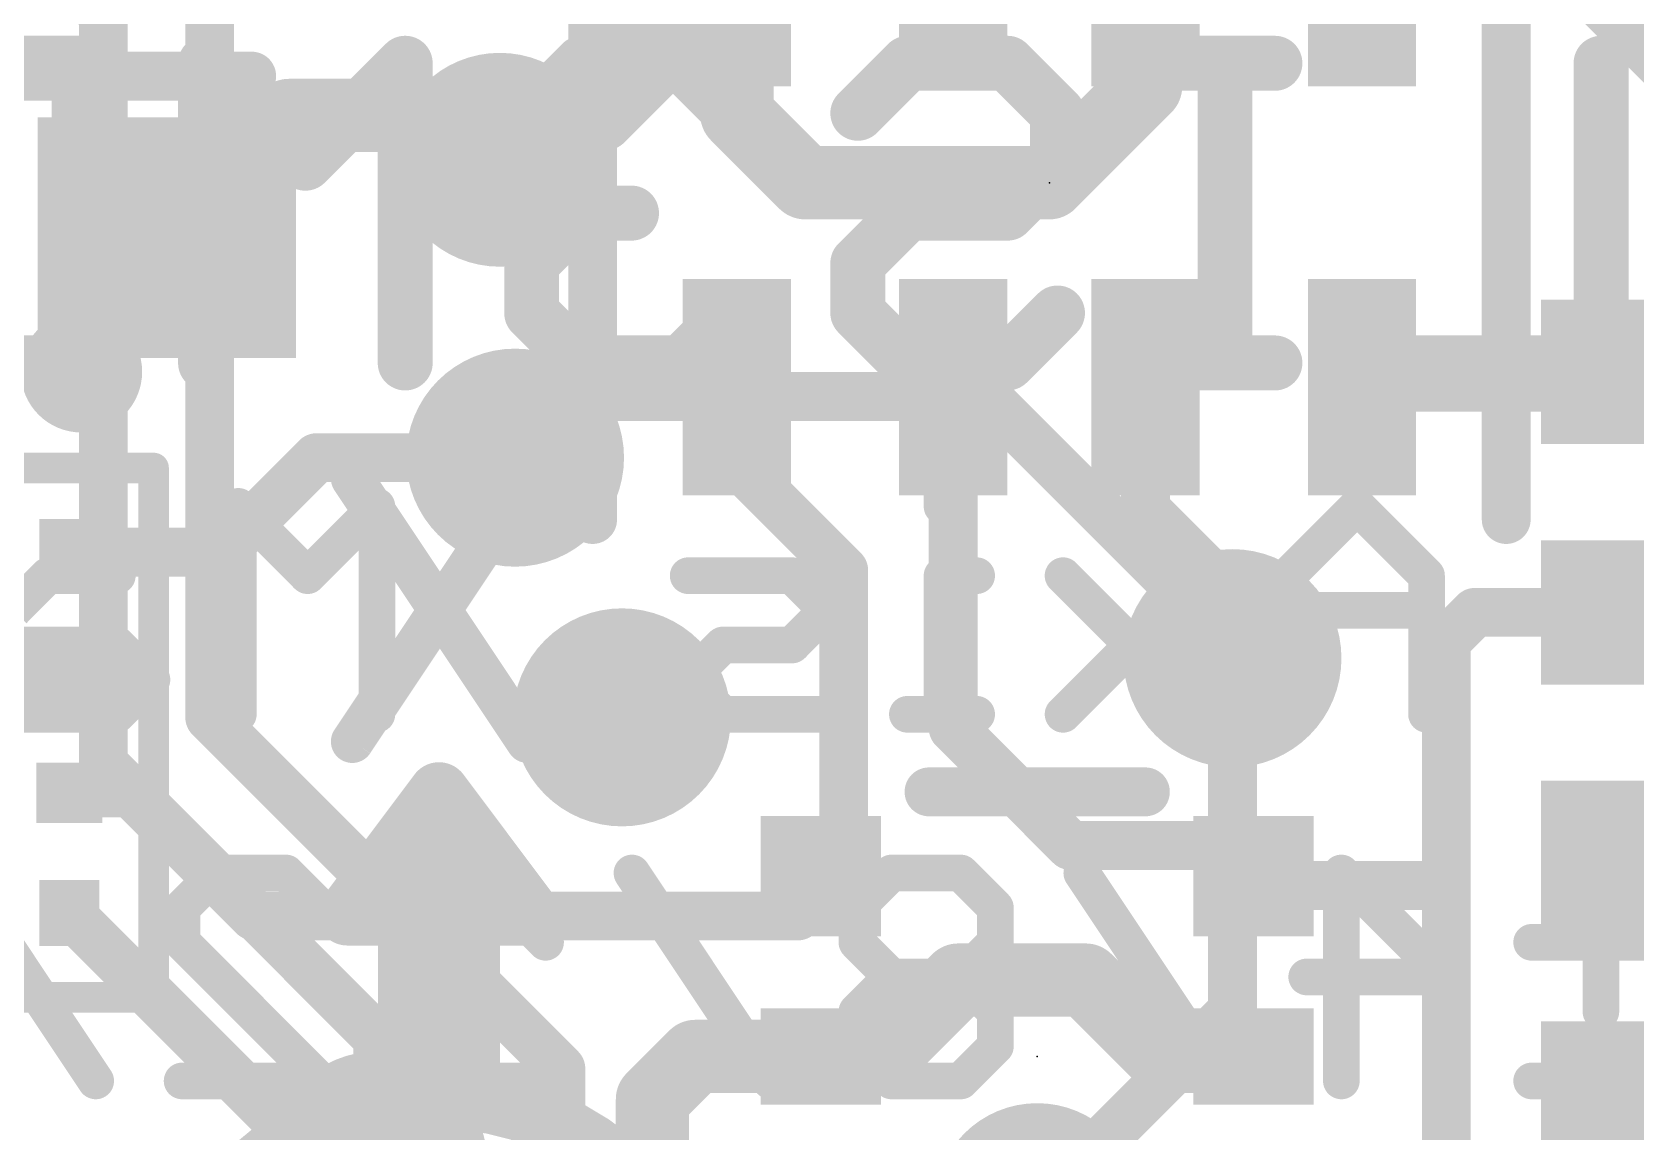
# Model space of a CAD drawing. Extents: x -0.1 to 25.5, y -0.1 to 17.9.
# Drawn here: x 13.29 to 19.97, y 7.23 to 11.8 of the extents above; entities that cross this region are included whole.
import ezdxf

# ---------------------------------------------------------------- set-up
doc = ezdxf.new("R2010")
doc.units = 0
for name, color, linetype in [('1', 12, 'CONTINUOUS'), ('16', 5, 'CONTINUOUS'), ('18', 110, 'CONTINUOUS'), ('21', 40, 'CONTINUOUS'), ('22', 6, 'CONTINUOUS'), ('23', 40, 'CONTINUOUS')]:
    doc.layers.add(name, color=color, linetype=linetype)

# ---------------------------------------------------------------- blocks, each defined once
blk = doc.blocks.new('RECT')
blk.add_solid([(-0.5, -0.5), (0.5, -0.5), (-0.5, 0.5), (0.5, 0.5)])
blk = doc.blocks.new('ROUNDV')
at = {"const_width": 0.5}
blk.add_lwpolyline([(0, -0.25, 1), (0, 0.25, 1), (0, -0.25)], format="xyb", dxfattribs=at)

msp = doc.modelspace()

# ---------------------------------------------------------------- linework, layer by layer
at = {"layer": '1'}
for points, const_width in [([(15.6554, 11.4554), (16.226, 12.026)], 0.3048), ([(16.226, 11.46), (16.226, 12.026)], 0.3048), ([(17.926, 12.026), (17.926, 11.576)], 0.3048), ([(17.926, 11.576), (17.526, 11.176)], 0.3048), ([(13.8548, 10.9474), (14.3628, 11.4554)], 0.3048), ([(15.494, 11.4554), (14.3628, 11.4554)], 0.3048), ([(15.494, 11.4554), (15.3099, 11.2713)], 0.3048), ([(15.6554, 11.4554), (15.494, 11.4554)], 0.3048), ([(16.51, 11.176), (16.226, 11.46)], 0.3048), ([(15.3099, 11.2713), (15.24, 11.2713)], 0.3048), ([(17.526, 11.176), (16.51, 11.176)], 0.3048), ([(16.226, 10.326), (16.226, 10.0085)], 0.2032), ([(17.126, 10.326), (17.126, 8.908)], 0.2032), ([(17.926, 10.326), (17.926, 9.818)], 0.2032), ([(20.282, 10.326), (18.826, 10.326)], 0.2032), ([(14.478, 10.033), (14.085, 9.64)], 0.2032), ([(14.478, 10.033), (15.3035, 10.033)], 0.2032), ([(16.6705, 9.564), (16.226, 10.0085)], 0.2032), ([(18.2875, 9.4565), (17.926, 9.818)], 0.2032), ([(13.45, 9.64), (14.085, 9.64)], 0.2032), ([(16.6705, 9.564), (16.6705, 8.3891)], 0.2032), ([(18.2875, 9.4565), (18.2875, 9.1995)], 0.2032), ([(19.296, 9.39), (19.177, 9.271)], 0.2032), ([(20.346, 9.39), (19.296, 9.39)], 0.2032), ([(19.177, 9.271), (19.177, 8.255)], 0.2032), ([(13.45, 9.14), (13.0108, 9.14)], 0.2032), ([(17.6132, 8.4208), (17.126, 8.908)], 0.2032), ([(13.45, 8.64), (13.704, 8.64)], 0.2032), ([(14.216, 8.128), (13.704, 8.64)], 0.2032), ([(16.48, 8.389), (16.48, 8.128)], 0.2032), ([(16.48, 8.389), (16.5752, 8.2938)], 0.2032), ([(16.5752, 8.2938), (16.6705, 8.3891)], 0.2032), ([(18.2482, 8.4208), (17.6132, 8.4208)], 0.2032), ([(18.2482, 8.4208), (18.3752, 8.2938)], 0.2032), ([(18.3752, 8.2938), (18.414, 8.255)], 0.2032), ([(18.414, 8.255), (19.177, 8.255)], 0.2032), ([(19.177, 8.255), (19.177, 6.5405)], 0.2032), ([(13.45, 8.14), (14.478, 7.112)], 0.2032), ([(14.216, 8.128), (16.48, 8.128)], 0.2032), ([(17.1467, 7.8613), (16.8292, 7.5438)], 0.3048), ([(17.6767, 7.8613), (17.1467, 7.8613)], 0.3048), ([(17.9942, 7.5438), (17.6767, 7.8613)], 0.3048), ([(15.875, 7.366), (16.0528, 7.5438)], 0.3048), ([(16.0528, 7.5438), (16.5752, 7.5438)], 0.3048), ([(16.8292, 7.5438), (16.5752, 7.5438)], 0.3048), ([(18.3752, 7.5438), (17.9942, 7.5438)], 0.3048), ([(15.875, 7.366), (15.875, 5.461)], 0.3048)]:
    msp.add_lwpolyline(points, dxfattribs=dict(at, const_width=const_width))
for points, const_width in [([(17.9799, 11.5221, 1), (17.8721, 11.6299)], 0.1524), ([(14.3628, 11.5316, 1), (14.3628, 11.3792)], 0.1524), ([(14.4167, 11.4015, 1), (14.3089, 11.5093)], 0.1524), ([(15.494, 11.5316, 1), (15.494, 11.3792)], 0.1524), ([(15.5479, 11.4015, 1), (15.4401, 11.5093)], 0.1524), ([(15.494, 11.3792, 1), (15.494, 11.5316)], 0.1524), ([(15.6554, 11.3792, 1), (15.6554, 11.5316)], 0.1524), ([(16.2799, 11.5139, 1), (16.1721, 11.4061)], 0.1524), ([(17.8498, 11.576, 1), (18.0022, 11.576)], 0.1524), ([(15.6015, 11.5093, 1), (15.7093, 11.4015)], 0.1524), ([(16.1498, 11.46, 1), (16.3022, 11.46)], 0.1524), ([(15.24, 11.3475, 1), (15.24, 11.1951)], 0.1524), ([(15.3099, 11.1951, 1), (15.3099, 11.3475)], 0.1524), ([(15.256, 11.3252, 1), (15.3638, 11.2174)], 0.1524), ([(16.51, 11.2522, 1), (16.51, 11.0998)], 0.1524), ([(16.4561, 11.1221, 1), (16.5639, 11.2299)], 0.1524), ([(17.4721, 11.2299, 1), (17.5799, 11.1221)], 0.1524), ([(17.526, 11.0998, 1), (17.526, 11.2522)], 0.1524), ([(13.8009, 11.0013, 1), (13.9087, 10.8935)], 0.1524), ([(16.2768, 10.326, 1), (16.1752, 10.326)], 0.1016), ([(17.1768, 10.326, 1), (17.0752, 10.326)], 0.1016), ([(17.9768, 10.326, 1), (17.8752, 10.326)], 0.1016), ([(18.826, 10.3768, 1), (18.826, 10.2752)], 0.1016), ([(14.478, 10.0838, 1), (14.478, 9.9822)], 0.1016), ([(14.5139, 9.9971, 1), (14.4421, 10.0689)], 0.1016), ([(15.3035, 9.9822, 1), (15.3035, 10.0838)], 0.1016), ([(16.2619, 10.0444, 1), (16.1901, 9.9726)], 0.1016), ([(16.1752, 10.0085, 1), (16.2768, 10.0085)], 0.1016), ([(17.9619, 9.8539, 1), (17.8901, 9.7821)], 0.1016), ([(17.8752, 9.818, 1), (17.9768, 9.818)], 0.1016), ([(13.45, 9.6908, 1), (13.45, 9.5892)], 0.1016), ([(14.085, 9.5892, 1), (14.085, 9.6908)], 0.1016), ([(14.0491, 9.6759, 1), (14.1209, 9.6041)], 0.1016), ([(16.7213, 9.564, 1), (16.6197, 9.564)], 0.1016), ([(16.6346, 9.5281, 1), (16.7064, 9.5999)], 0.1016), ([(18.3383, 9.4565, 1), (18.2367, 9.4565)], 0.1016), ([(18.2516, 9.4206, 1), (18.3234, 9.4924)], 0.1016), ([(19.296, 9.4408, 1), (19.296, 9.3392)], 0.1016), ([(19.3319, 9.3541, 1), (19.2601, 9.4259)], 0.1016), ([(19.2278, 9.271, 1), (19.1262, 9.271)], 0.1016), ([(19.1411, 9.3069, 1), (19.2129, 9.2351)], 0.1016), ([(13.45, 9.0892, 1), (13.45, 9.1908)], 0.1016), ([(18.2367, 9.1995, 1), (18.3383, 9.1995)], 0.1016), ([(17.1619, 8.9439, 1), (17.0901, 8.8721)], 0.1016), ([(17.0752, 8.908, 1), (17.1768, 8.908)], 0.1016), ([(13.45, 8.6908, 1), (13.45, 8.5892)], 0.1016), ([(13.7399, 8.6759, 1), (13.6681, 8.6041)], 0.1016), ([(13.704, 8.5892, 1), (13.704, 8.6908)], 0.1016), ([(16.5308, 8.389, 1), (16.4292, 8.389)], 0.1016), ([(16.5159, 8.4249, 1), (16.4441, 8.3531)], 0.1016), ([(16.7064, 8.3532, 1), (16.6346, 8.425)], 0.1016), ([(17.6132, 8.4716, 1), (17.6132, 8.37)], 0.1016), ([(17.5773, 8.3849, 1), (17.6491, 8.4567)], 0.1016), ([(18.2841, 8.4567, 1), (18.2123, 8.3849)], 0.1016), ([(18.2482, 8.37, 1), (18.2482, 8.4716)], 0.1016), ([(16.6197, 8.3891, 1), (16.7213, 8.3891)], 0.1016), ([(16.5393, 8.3297, 1), (16.6111, 8.2579)], 0.1016), ([(16.5393, 8.2579, 1), (16.6111, 8.3297)], 0.1016), ([(18.4111, 8.3297, 1), (18.3393, 8.2579)], 0.1016), ([(18.3393, 8.2579, 1), (18.4111, 8.3297)], 0.1016), ([(18.414, 8.3058, 1), (18.414, 8.2042)], 0.1016), ([(18.3781, 8.2191, 1), (18.4499, 8.2909)], 0.1016), ([(19.2278, 8.255, 1), (19.1262, 8.255)], 0.1016), ([(19.177, 8.2042, 1), (19.177, 8.3058)], 0.1016), ([(19.1262, 8.255, 1), (19.2278, 8.255)], 0.1016), ([(13.4859, 8.1759, 1), (13.4141, 8.1041)], 0.1016), ([(14.216, 8.1788, 1), (14.216, 8.0772)], 0.1016), ([(14.1801, 8.0921, 1), (14.2519, 8.1639)], 0.1016), ([(16.48, 8.0772, 1), (16.48, 8.1788)], 0.1016), ([(16.4292, 8.128, 1), (16.5308, 8.128)], 0.1016), ([(17.1467, 7.9375, 1), (17.1467, 7.7851)], 0.1524), ([(17.2006, 7.8074, 1), (17.0928, 7.9152)], 0.1524), ([(17.7306, 7.9152, 1), (17.6228, 7.8074)], 0.1524), ([(17.6767, 7.7851, 1), (17.6767, 7.9375)], 0.1524), ([(16.0528, 7.62, 1), (16.0528, 7.4676)], 0.1524), ([(16.1067, 7.4899, 1), (15.9989, 7.5977)], 0.1524), ([(16.5752, 7.62, 1), (16.5752, 7.4676)], 0.1524), ([(16.5752, 7.4676, 1), (16.5752, 7.62)], 0.1524), ([(16.7753, 7.5977, 1), (16.8831, 7.4899)], 0.1524), ([(16.8292, 7.4676, 1), (16.8292, 7.62)], 0.1524), ([(17.9942, 7.62, 1), (17.9942, 7.4676)], 0.1524), ([(17.9403, 7.4899, 1), (18.0481, 7.5977)], 0.1524), ([(18.3752, 7.4676, 1), (18.3752, 7.62)], 0.1524), ([(15.9512, 7.366, 1), (15.7988, 7.366)], 0.1524), ([(15.8211, 7.4199, 1), (15.9289, 7.3121)], 0.1524)]:
    msp.add_lwpolyline(points, format="xyb", dxfattribs=dict(at, const_width=const_width))
at = {"layer": '16'}
for points, const_width in [([(20.447, 11.43), (18.288, 13.589)], 0.4064), ([(14.0335, 13.081), (14.0335, 8.9535)], 0.2032), ([(13.5911, 11.8745), (13.1466, 12.319)], 0.2032), ([(15.24, 11.2713), (16.256, 12.2873)], 0.3048), ([(13.5911, 11.8745), (13.5911, 8.7609)], 0.2032), ([(15.3035, 10.033), (15.5575, 10.287)], 0.2032), ([(17.2635, 10.287), (15.5575, 10.287)], 0.2032), ([(18.2875, 9.263), (17.2635, 10.287)], 0.2032), ([(18.2875, 9.263), (18.2875, 9.1995)], 0.2032), ([(18.2875, 9.1995), (18.2875, 7.7338)], 0.2032), ([(15.494, 7.493), (14.0335, 8.9535)], 0.2032), ([(14.732, 7.62), (13.5911, 8.7609)], 0.2032), ([(18.2875, 7.7338), (17.4752, 6.9215)], 0.2032), ([(14.732, 7.112), (14.732, 7.62)], 0.2032), ([(15.494, 6.477), (15.494, 7.493)], 0.2032)]:
    msp.add_lwpolyline(points, dxfattribs=dict(at, const_width=const_width))
for points, const_width in [([(13.5552, 11.8386, 1), (13.627, 11.9104)], 0.1016), ([(15.1861, 11.3252, 1), (15.2939, 11.2174)], 0.1524), ([(15.5575, 10.3378, 1), (15.5575, 10.2362)], 0.1016), ([(15.5934, 10.2511, 1), (15.5216, 10.3229)], 0.1016), ([(17.2994, 10.3229, 1), (17.2276, 10.2511)], 0.1016), ([(17.2635, 10.2362, 1), (17.2635, 10.3378)], 0.1016), ([(15.2676, 10.0689, 1), (15.3394, 9.9971)], 0.1016), ([(18.3383, 9.263, 1), (18.2367, 9.263)], 0.1016), ([(18.2516, 9.2271, 1), (18.3234, 9.2989)], 0.1016), ([(18.3383, 9.1995, 1), (18.2367, 9.1995)], 0.1016), ([(18.2367, 9.1995, 1), (18.3383, 9.1995)], 0.1016), ([(14.0694, 8.9894, 1), (13.9976, 8.9176)], 0.1016), ([(13.9827, 8.9535, 1), (14.0843, 8.9535)], 0.1016), ([(13.627, 8.7968, 1), (13.5552, 8.725)], 0.1016), ([(13.5403, 8.7609, 1), (13.6419, 8.7609)], 0.1016), ([(18.3234, 7.6979, 1), (18.2516, 7.7697)], 0.1016), ([(18.2367, 7.7338, 1), (18.3383, 7.7338)], 0.1016), ([(14.7828, 7.62, 1), (14.6812, 7.62)], 0.1016), ([(14.6961, 7.5841, 1), (14.7679, 7.6559)], 0.1016), ([(15.5448, 7.493, 1), (15.4432, 7.493)], 0.1016), ([(15.4581, 7.4571, 1), (15.5299, 7.5289)], 0.1016)]:
    msp.add_lwpolyline(points, format="xyb", dxfattribs=dict(at, const_width=const_width))
at = {"layer": '21'}
for points, const_width in [([(15.626, 9.776), (15.626, 12.576)], 0.2032), ([(19.426, 12.576), (19.426, 9.776)], 0.2032), ([(14.208, 11.619), (12.208, 11.619)], 0.2032), ([(11.6, 9.99), (13.8, 9.99)], 0.127), ([(13.8, 9.99), (13.8, 7.79)], 0.127), ([(14.6264, 9.946), (15.3552, 8.8529)], 0.1778), ([(15.3552, 9.946), (14.6264, 8.8529)], 0.1778), ([(14.606, 8.132), (14.987, 8.64)], 0.254), ([(14.984, 8.636), (14.99, 8.636)], 0.254), ([(14.987, 8.64), (15.368, 8.132)], 0.254), ([(17.0252, 8.6438), (17.9252, 8.6438)], 0.2032), ([(14.7935, 8.382), (15.1805, 8.382)], 0.254), ([(14.86, 8.132), (14.606, 8.132)], 0.254), ([(14.86, 7.497), (14.86, 8.132)], 0.254), ([(14.86, 8.128), (15.114, 8.128)], 0.254), ([(15.368, 8.132), (15.114, 8.132)], 0.254), ([(15.114, 8.132), (15.114, 7.497)], 0.254), ([(14.86, 7.874), (15.114, 7.874)], 0.254), ([(13.8, 7.79), (11.6, 7.79)], 0.127), ([(14.86, 7.62), (15.114, 7.62)], 0.254), ([(15.114, 7.497), (14.86, 7.497)], 0.254)]:
    msp.add_lwpolyline(points, dxfattribs=dict(at, const_width=const_width))
for points, const_width in [([(14.208, 11.5682, 1), (14.208, 11.6698)], 0.1016), ([(13.5, 10.29, 1), (13.5, 10.49, 1), (13.5, 10.29)], 0.3048), ([(13.8318, 9.99, 1), (13.7683, 9.99)], 0.0635), ([(13.8, 9.9582, 1), (13.8, 10.0218)], 0.0635), ([(14.6634, 9.9707, 1), (14.5894, 9.9214)], 0.0889), ([(15.3921, 9.9214, 1), (15.3182, 9.9707)], 0.0889), ([(15.5752, 9.776, 1), (15.6768, 9.776)], 0.1016), ([(19.3752, 9.776, 1), (19.4768, 9.776)], 0.1016), ([(14.5894, 8.8776, 1), (14.6634, 8.8282)], 0.0889), ([(15.3182, 8.8282, 1), (15.3921, 8.8776)], 0.0889), ([(14.984, 8.6995, 1), (14.984, 8.5725)], 0.127), ([(15.0378, 8.6781, 1), (14.9362, 8.6019)], 0.127), ([(15.0378, 8.6019, 1), (14.9362, 8.6781)], 0.127), ([(14.99, 8.5725, 1), (14.99, 8.6995)], 0.127), ([(17.0252, 8.6946, 1), (17.0252, 8.593)], 0.1016), ([(17.9252, 8.593, 1), (17.9252, 8.6946)], 0.1016), ([(14.7935, 8.4455, 1), (14.7935, 8.3185)], 0.127), ([(15.1805, 8.3185, 1), (15.1805, 8.4455)], 0.127), ([(14.606, 8.1955, 1), (14.606, 8.0685)], 0.127), ([(14.5552, 8.1701, 1), (14.6568, 8.0939)], 0.127), ([(14.9235, 8.132, 1), (14.7965, 8.132)], 0.127), ([(14.86, 8.1915, 1), (14.86, 8.0645)], 0.127), ([(14.86, 8.0685, 1), (14.86, 8.1955)], 0.127), ([(15.114, 8.1955, 1), (15.114, 8.0685)], 0.127), ([(15.1775, 8.132, 1), (15.0505, 8.132)], 0.127), ([(15.114, 8.0645, 1), (15.114, 8.1915)], 0.127), ([(15.3172, 8.0939, 1), (15.4188, 8.1701)], 0.127), ([(15.368, 8.0685, 1), (15.368, 8.1955)], 0.127), ([(14.86, 7.9375, 1), (14.86, 7.8105)], 0.127), ([(15.114, 7.8105, 1), (15.114, 7.9375)], 0.127), ([(13.7683, 7.79, 1), (13.8318, 7.79)], 0.0635), ([(13.8, 7.7583, 1), (13.8, 7.8217)], 0.0635), ([(14.86, 7.6835, 1), (14.86, 7.5565)], 0.127), ([(15.114, 7.5565, 1), (15.114, 7.6835)], 0.127), ([(14.86, 7.5605, 1), (14.86, 7.4335)], 0.127), ([(15.114, 7.4335, 1), (15.114, 7.5605)], 0.127), ([(14.7965, 7.497, 1), (14.9235, 7.497)], 0.127), ([(15.0505, 7.497, 1), (15.1775, 7.497)], 0.127), ([(14.987, 7.37, 0.4245), (13.844, 6.227)], 0.254), ([(16.13, 6.227, 0.4142), (14.987, 7.37)], 0.254), ([(14.987, 7.4335, 1), (14.987, 7.3065)], 0.127), ([(14.9859, 7.3065, 1), (14.9881, 7.4335)], 0.127)]:
    msp.add_lwpolyline(points, format="xyb", dxfattribs=dict(at, const_width=const_width))
at = {"layer": '22'}
for points, const_width in [([(12.8672, 11.6724), (13.49, 11.6724)], 0.2286), ([(13.49, 11.6724), (13.49, 10.4267)], 0.2286), ([(14.4313, 11.2571), (14.0161, 11.6724)], 0.2286), ([(14.0161, 11.6724), (14.0161, 10.4267)], 0.2286), ([(14.8465, 11.6724), (14.4313, 11.2571)], 0.2286), ([(14.8465, 10.4267), (14.8465, 11.6724)], 0.2286), ([(15.5802, 11.6724), (15.3726, 11.4648)], 0.2286), ([(15.9954, 11.6724), (15.5802, 11.6724)], 0.2286), ([(16.203, 11.4648), (15.9954, 11.6724)], 0.2286), ([(16.7291, 11.4648), (16.9367, 11.6724)], 0.2286), ([(16.9367, 11.6724), (17.3519, 11.6724)], 0.2286), ([(17.3519, 11.6724), (17.5595, 11.4648)], 0.2286), ([(18.4639, 11.6724), (18.0487, 11.6724)], 0.2286), ([(18.2563, 10.4267), (18.2563, 11.6724)], 0.2286), ([(19.8204, 11.6724), (19.8204, 10.4267)], 0.2286), ([(15.3726, 11.4648), (15.3726, 11.2571)], 0.2286), ([(17.5595, 11.4648), (17.5595, 11.2571)], 0.2286), ([(15.3726, 11.2571), (15.5802, 11.0495)], 0.2286), ([(17.5595, 11.2571), (17.3519, 11.0495)], 0.2286), ([(15.5802, 11.0495), (15.3726, 10.8419)], 0.2286), ([(15.5802, 11.0495), (15.7878, 11.0495)], 0.2286), ([(16.9367, 11.0495), (16.7291, 10.8419)], 0.2286), ([(17.3519, 11.0495), (16.9367, 11.0495)], 0.2286), ([(15.3726, 10.8419), (15.3726, 10.6343)], 0.2286), ([(16.7291, 10.8419), (16.7291, 10.6343)], 0.2286), ([(15.3726, 10.6343), (15.5802, 10.4267)], 0.2286), ([(15.9954, 10.4267), (16.203, 10.6343)], 0.2286), ([(16.7291, 10.6343), (16.9367, 10.4267)], 0.2286), ([(17.3519, 10.4267), (17.5595, 10.6343)], 0.2286), ([(13.49, 10.4267), (12.8672, 10.4267)], 0.2286), ([(15.5802, 10.4267), (15.9954, 10.4267)], 0.2286), ([(16.9367, 10.4267), (17.3519, 10.4267)], 0.2286), ([(18.4639, 10.4267), (18.0487, 10.4267)], 0.2286), ([(19.8204, 10.4267), (18.9899, 10.4267)], 0.2286), ([(17.0794, 9.9746), (17.0794, 9.8305)], 0.1524), ([(14.4406, 9.5424), (14.1525, 9.8305)], 0.1524), ([(14.1525, 9.8305), (14.1525, 8.9662)], 0.1524), ([(14.7287, 9.8305), (14.4406, 9.5424)], 0.1524), ([(14.7287, 8.9662), (14.7287, 9.8305)], 0.1524), ([(18.8064, 9.8305), (18.5183, 9.5424)], 0.1524), ([(19.0945, 9.5424), (18.8064, 9.8305)], 0.1524), ([(13.361, 9.5424), (13.217, 9.3984)], 0.1524), ([(13.6492, 9.5424), (13.361, 9.5424)], 0.1524), ([(16.4557, 9.5424), (16.0235, 9.5424)], 0.1524), ([(16.5998, 9.3984), (16.4557, 9.5424)], 0.1524), ([(17.2234, 9.5424), (17.0794, 9.5424)], 0.1524), ([(17.0794, 9.5424), (17.0794, 8.9662)], 0.1524), ([(18.159, 9.5424), (17.5827, 8.9662)], 0.1524), ([(18.159, 8.9662), (17.5827, 9.5424)], 0.1524), ([(18.5183, 9.5424), (18.5183, 8.9662)], 0.1524), ([(19.0945, 8.9662), (19.0945, 9.5424)], 0.1524), ([(16.4557, 9.2543), (16.5998, 9.3984)], 0.1524), ([(19.0945, 9.3984), (18.5183, 9.3984)], 0.1524), ([(20.03, 9.3984), (19.4538, 9.3984)], 0.1524), ([(13.6492, 9.2543), (13.217, 9.2543)], 0.1524), ([(13.7932, 9.1103), (13.6492, 9.2543)], 0.1524), ([(16.0235, 9.1103), (16.1676, 9.2543)], 0.1524), ([(16.1676, 9.2543), (16.4557, 9.2543)], 0.1524), ([(13.6492, 8.9662), (13.7932, 9.1103)], 0.1524), ([(16.1676, 8.9662), (16.0235, 9.1103)], 0.1524), ([(13.217, 8.9662), (13.6492, 8.9662)], 0.1524), ([(16.5998, 8.9662), (16.1676, 8.9662)], 0.1524), ([(17.2234, 8.9662), (16.9353, 8.9662)], 0.1524), ([(13.5593, 7.4422), (12.9831, 8.3065)], 0.1524), ([(13.9186, 8.1625), (14.0627, 8.3065)], 0.1524), ([(14.0627, 8.3065), (14.3508, 8.3065)], 0.1524), ([(14.3508, 8.3065), (14.4948, 8.1625)], 0.1524), ([(15.4304, 8.0184), (15.1423, 8.3065)], 0.1524), ([(15.1423, 8.3065), (15.1423, 7.4422)], 0.1524), ([(16.3659, 7.4422), (15.7897, 8.3065)], 0.1524), ([(16.8692, 8.3065), (16.7252, 8.1625)], 0.1524), ([(17.1573, 8.3065), (16.8692, 8.3065)], 0.1524), ([(17.3014, 8.1625), (17.1573, 8.3065)], 0.1524), ([(18.2369, 7.4422), (17.6607, 8.3065)], 0.1524), ([(18.7403, 7.4422), (18.7403, 8.3065)], 0.1524), ([(18.7403, 8.3065), (19.1724, 7.8744)], 0.1524), ([(19.8198, 8.3065), (19.8198, 7.7303)], 0.1524), ([(13.9186, 8.0184), (13.9186, 8.1625)], 0.1524), ([(16.7252, 8.1625), (16.7252, 8.0184)], 0.1524), ([(17.3014, 8.0184), (17.3014, 8.1625)], 0.1524), ([(14.4948, 7.4422), (13.9186, 8.0184)], 0.1524), ([(16.7252, 8.0184), (16.8692, 7.8744)], 0.1524), ([(17.1573, 7.8744), (17.3014, 8.0184)], 0.1524), ([(20.108, 8.0184), (19.5317, 8.0184)], 0.1524), ([(16.8692, 7.8744), (16.7252, 7.7303)], 0.1524), ([(17.1573, 7.8744), (16.8692, 7.8744)], 0.1524), ([(17.3014, 7.7303), (17.1573, 7.8744)], 0.1524), ([(19.1724, 7.8744), (18.5962, 7.8744)], 0.1524), ([(16.7252, 7.7303), (16.7252, 7.5863)], 0.1524), ([(17.3014, 7.5863), (17.3014, 7.7303)], 0.1524), ([(16.7252, 7.5863), (16.8692, 7.4422)], 0.1524), ([(17.1573, 7.4422), (17.3014, 7.5863)], 0.1524), ([(13.9186, 7.4422), (14.4948, 7.4422)], 0.1524), ([(15.4304, 7.4422), (14.8541, 7.4422)], 0.1524), ([(16.8692, 7.4422), (17.1573, 7.4422)], 0.1524), ([(20.108, 7.4422), (19.5317, 7.4422)], 0.1524)]:
    msp.add_lwpolyline(points, dxfattribs=dict(at, const_width=const_width))
for points, const_width in [([(13.5472, 11.6724, 1), (13.4329, 11.6724)], 0.1143), ([(13.49, 11.6152, 1), (13.49, 11.7295)], 0.1143), ([(14.0565, 11.7128, 1), (13.9757, 11.632)], 0.1143), ([(14.0733, 11.6724, 1), (13.959, 11.6724)], 0.1143), ([(14.9037, 11.6724, 1), (14.7894, 11.6724)], 0.1143), ([(14.887, 11.632, 1), (14.8061, 11.7128)], 0.1143), ([(15.5802, 11.7295, 1), (15.5802, 11.6152)], 0.1143), ([(15.6206, 11.632, 1), (15.5398, 11.7128)], 0.1143), ([(16.0358, 11.7128, 1), (15.955, 11.632)], 0.1143), ([(15.9954, 11.6152, 1), (15.9954, 11.7295)], 0.1143), ([(16.9367, 11.7295, 1), (16.9367, 11.6152)], 0.1143), ([(16.9771, 11.632, 1), (16.8963, 11.7128)], 0.1143), ([(17.3923, 11.7128, 1), (17.3115, 11.632)], 0.1143), ([(17.3519, 11.6152, 1), (17.3519, 11.7295)], 0.1143), ([(18.0487, 11.7295, 1), (18.0487, 11.6152)], 0.1143), ([(18.3134, 11.6724, 1), (18.1991, 11.6724)], 0.1143), ([(18.4639, 11.6152, 1), (18.4639, 11.7295)], 0.1143), ([(19.8775, 11.6724, 1), (19.7632, 11.6724)], 0.1143), ([(15.3322, 11.5052, 1), (15.413, 11.4243)], 0.1143), ([(15.4298, 11.4648, 1), (15.3155, 11.4648)], 0.1143), ([(16.1626, 11.4243, 1), (16.2435, 11.5052)], 0.1143), ([(16.6887, 11.5052, 1), (16.7695, 11.4243)], 0.1143), ([(17.6167, 11.4648, 1), (17.5024, 11.4648)], 0.1143), ([(17.5191, 11.4243, 1), (17.6, 11.5052)], 0.1143), ([(14.3909, 11.2976, 1), (14.4717, 11.2167)], 0.1143), ([(14.3909, 11.2167, 1), (14.4717, 11.2976)], 0.1143), ([(15.413, 11.2976, 1), (15.3322, 11.2167)], 0.1143), ([(17.6, 11.2167, 1), (17.5191, 11.2976)], 0.1143), ([(15.3155, 11.2571, 1), (15.4298, 11.2571)], 0.1143), ([(17.5024, 11.2571, 1), (17.6167, 11.2571)], 0.1143), ([(15.5802, 11.1067, 1), (15.5802, 10.9924)], 0.1143), ([(15.6206, 11.0091, 1), (15.5398, 11.0899)], 0.1143), ([(15.5398, 11.0091, 1), (15.6206, 11.0899)], 0.1143), ([(15.7878, 10.9924, 1), (15.7878, 11.1067)], 0.1143), ([(16.9367, 11.1067, 1), (16.9367, 10.9924)], 0.1143), ([(16.9771, 11.0091, 1), (16.8963, 11.0899)], 0.1143), ([(17.3115, 11.0899, 1), (17.3923, 11.0091)], 0.1143), ([(17.3519, 10.9924, 1), (17.3519, 11.1067)], 0.1143), ([(15.4298, 10.8419, 1), (15.3155, 10.8419)], 0.1143), ([(16.7863, 10.8419, 1), (16.672, 10.8419)], 0.1143), ([(15.3322, 10.8823, 1), (15.413, 10.8015)], 0.1143), ([(16.6887, 10.8823, 1), (16.7695, 10.8015)], 0.1143), ([(15.413, 10.6747, 1), (15.3322, 10.5939)], 0.1143), ([(16.2435, 10.5939, 1), (16.1626, 10.6747)], 0.1143), ([(16.7695, 10.6747, 1), (16.6887, 10.5939)], 0.1143), ([(17.6, 10.5939, 1), (17.5191, 10.6747)], 0.1143), ([(15.3155, 10.6343, 1), (15.4298, 10.6343)], 0.1143), ([(16.672, 10.6343, 1), (16.7863, 10.6343)], 0.1143), ([(13.49, 10.3696, 1), (13.49, 10.4839)], 0.1143), ([(15.5802, 10.4839, 1), (15.5802, 10.3696)], 0.1143), ([(15.9954, 10.3696, 1), (15.9954, 10.4839)], 0.1143), ([(16.9367, 10.4839, 1), (16.9367, 10.3696)], 0.1143), ([(17.3519, 10.3696, 1), (17.3519, 10.4839)], 0.1143), ([(18.0487, 10.4839, 1), (18.0487, 10.3696)], 0.1143), ([(18.4639, 10.3696, 1), (18.4639, 10.4839)], 0.1143), ([(18.9899, 10.4839, 1), (18.9899, 10.3696)], 0.1143), ([(19.8204, 10.3696, 1), (19.8204, 10.4839)], 0.1143), ([(13.4329, 10.4267, 1), (13.5472, 10.4267)], 0.1143), ([(13.959, 10.4267, 1), (14.0733, 10.4267)], 0.1143), ([(14.7894, 10.4267, 1), (14.9037, 10.4267)], 0.1143), ([(15.5398, 10.3863, 1), (15.6206, 10.4671)], 0.1143), ([(15.955, 10.4671, 1), (16.0358, 10.3863)], 0.1143), ([(16.8963, 10.3863, 1), (16.9771, 10.4671)], 0.1143), ([(17.3115, 10.4671, 1), (17.3923, 10.3863)], 0.1143), ([(18.1991, 10.4267, 1), (18.3134, 10.4267)], 0.1143), ([(19.7632, 10.4267, 1), (19.8775, 10.4267)], 0.1143), ([(17.1175, 9.9746, 1), (17.0413, 9.9746)], 0.0762), ([(14.1794, 9.8575, 1), (14.1256, 9.8036)], 0.0762), ([(14.1906, 9.8305, 1), (14.1144, 9.8305)], 0.0762), ([(14.7668, 9.8305, 1), (14.6906, 9.8305)], 0.0762), ([(14.7557, 9.8036, 1), (14.7018, 9.8575)], 0.0762), ([(18.8333, 9.8575, 1), (18.7794, 9.8036)], 0.0762), ([(18.8333, 9.8036, 1), (18.7794, 9.8575)], 0.0762), ([(17.0413, 9.8305, 1), (17.1175, 9.8305)], 0.0762), ([(13.361, 9.5805, 1), (13.361, 9.5043)], 0.0762), ([(13.388, 9.5155, 1), (13.3341, 9.5694)], 0.0762), ([(13.6492, 9.5043, 1), (13.6492, 9.5805)], 0.0762), ([(14.4137, 9.5694, 1), (14.4676, 9.5155)], 0.0762), ([(14.4137, 9.5155, 1), (14.4676, 9.5694)], 0.0762), ([(16.0235, 9.5805, 1), (16.0235, 9.5043)], 0.0762), ([(16.4826, 9.5694, 1), (16.4288, 9.5155)], 0.0762), ([(16.4557, 9.5043, 1), (16.4557, 9.5805)], 0.0762), ([(17.0794, 9.5805, 1), (17.0794, 9.5043)], 0.0762), ([(17.1175, 9.5424, 1), (17.0413, 9.5424)], 0.0762), ([(17.2234, 9.5043, 1), (17.2234, 9.5805)], 0.0762), ([(17.6097, 9.5694, 1), (17.5558, 9.5155)], 0.0762), ([(18.1859, 9.5155, 1), (18.132, 9.5694)], 0.0762), ([(18.4913, 9.5694, 1), (18.5452, 9.5155)], 0.0762), ([(18.5564, 9.5424, 1), (18.4802, 9.5424)], 0.0762), ([(19.1326, 9.5424, 1), (19.0564, 9.5424)], 0.0762), ([(19.0675, 9.5155, 1), (19.1214, 9.5694)], 0.0762), ([(16.6267, 9.3714, 1), (16.5728, 9.4253)], 0.0762), ([(18.5183, 9.4365, 1), (18.5183, 9.3603)], 0.0762), ([(19.0945, 9.3603, 1), (19.0945, 9.4365)], 0.0762), ([(19.4538, 9.4365, 1), (19.4538, 9.3603)], 0.0762), ([(16.5728, 9.3714, 1), (16.6267, 9.4253)], 0.0762), ([(13.6761, 9.2813, 1), (13.6222, 9.2274)], 0.0762), ([(13.6492, 9.2162, 1), (13.6492, 9.2924)], 0.0762), ([(16.1676, 9.2924, 1), (16.1676, 9.2162)], 0.0762), ([(16.1945, 9.2274, 1), (16.1407, 9.2813)], 0.0762), ([(16.4288, 9.2813, 1), (16.4826, 9.2274)], 0.0762), ([(16.4557, 9.2162, 1), (16.4557, 9.2924)], 0.0762), ([(13.8201, 9.0833, 1), (13.7663, 9.1372)], 0.0762), ([(13.7663, 9.0833, 1), (13.8201, 9.1372)], 0.0762), ([(16.0505, 9.1372, 1), (15.9966, 9.0833)], 0.0762), ([(15.9966, 9.1372, 1), (16.0505, 9.0833)], 0.0762), ([(13.6222, 8.9931, 1), (13.6761, 8.9393)], 0.0762), ([(13.6492, 8.9281, 1), (13.6492, 9.0043)], 0.0762), ([(16.1676, 9.0043, 1), (16.1676, 8.9281)], 0.0762), ([(16.1407, 8.9393, 1), (16.1945, 8.9931)], 0.0762), ([(16.5998, 8.9281, 1), (16.5998, 9.0043)], 0.0762), ([(16.9353, 9.0043, 1), (16.9353, 8.9281)], 0.0762), ([(17.2234, 8.9281, 1), (17.2234, 9.0043)], 0.0762), ([(17.5558, 8.9931, 1), (17.6097, 8.9393)], 0.0762), ([(18.132, 8.9393, 1), (18.1859, 8.9931)], 0.0762), ([(14.1144, 8.9662, 1), (14.1906, 8.9662)], 0.0762), ([(14.6906, 8.9662, 1), (14.7668, 8.9662)], 0.0762), ([(17.0413, 8.9662, 1), (17.1175, 8.9662)], 0.0762), ([(18.4802, 8.9662, 1), (18.5564, 8.9662)], 0.0762), ([(19.0564, 8.9662, 1), (19.1326, 8.9662)], 0.0762), ([(14.0627, 8.3446, 1), (14.0627, 8.2684)], 0.0762), ([(14.0896, 8.2796, 1), (14.0357, 8.3335)], 0.0762), ([(14.3777, 8.3335, 1), (14.3238, 8.2796)], 0.0762), ([(14.3508, 8.2684, 1), (14.3508, 8.3446)], 0.0762), ([(15.1692, 8.3335, 1), (15.1153, 8.2796)], 0.0762), ([(15.1804, 8.3065, 1), (15.1042, 8.3065)], 0.0762), ([(15.8214, 8.3277, 1), (15.758, 8.2854)], 0.0762), ([(16.8692, 8.3446, 1), (16.8692, 8.2684)], 0.0762), ([(16.8962, 8.2796, 1), (16.8423, 8.3335)], 0.0762), ([(17.1843, 8.3335, 1), (17.1304, 8.2796)], 0.0762), ([(17.1573, 8.2684, 1), (17.1573, 8.3446)], 0.0762), ([(17.6924, 8.3277, 1), (17.629, 8.2854)], 0.0762), ([(18.7672, 8.3335, 1), (18.7133, 8.2796)], 0.0762), ([(18.7784, 8.3065, 1), (18.7022, 8.3065)], 0.0762), ([(19.8579, 8.3065, 1), (19.7817, 8.3065)], 0.0762), ([(13.9567, 8.1625, 1), (13.8805, 8.1625)], 0.0762), ([(13.8917, 8.1894, 1), (13.9456, 8.1355)], 0.0762), ([(14.4679, 8.1355, 1), (14.5218, 8.1894)], 0.0762), ([(16.6982, 8.1894, 1), (16.7521, 8.1355)], 0.0762), ([(16.7633, 8.1625, 1), (16.6871, 8.1625)], 0.0762), ([(17.3395, 8.1625, 1), (17.2633, 8.1625)], 0.0762), ([(17.2745, 8.1355, 1), (17.3283, 8.1894)], 0.0762), ([(13.9456, 8.0454, 1), (13.8917, 7.9915)], 0.0762), ([(15.4034, 7.9915, 1), (15.4573, 8.0454)], 0.0762), ([(16.7521, 8.0454, 1), (16.6982, 7.9915)], 0.0762), ([(17.3283, 7.9915, 1), (17.2745, 8.0454)], 0.0762), ([(19.5317, 8.0565, 1), (19.5317, 7.9803)], 0.0762), ([(13.8805, 8.0184, 1), (13.9567, 8.0184)], 0.0762), ([(16.6871, 8.0184, 1), (16.7633, 8.0184)], 0.0762), ([(17.2633, 8.0184, 1), (17.3395, 8.0184)], 0.0762), ([(16.8692, 7.9125, 1), (16.8692, 7.8363)], 0.0762), ([(16.8962, 7.8474, 1), (16.8423, 7.9013)], 0.0762), ([(16.8423, 7.8474, 1), (16.8962, 7.9013)], 0.0762), ([(17.1843, 7.9013, 1), (17.1304, 7.8474)], 0.0762), ([(17.1304, 7.9013, 1), (17.1843, 7.8474)], 0.0762), ([(17.1573, 7.8363, 1), (17.1573, 7.9125)], 0.0762), ([(18.5962, 7.9125, 1), (18.5962, 7.8363)], 0.0762), ([(19.1455, 7.8474, 1), (19.1994, 7.9013)], 0.0762), ([(19.1724, 7.8363, 1), (19.1724, 7.9125)], 0.0762), ([(16.7633, 7.7303, 1), (16.6871, 7.7303)], 0.0762), ([(17.3395, 7.7303, 1), (17.2633, 7.7303)], 0.0762), ([(16.6982, 7.7573, 1), (16.7521, 7.7034)], 0.0762), ([(17.2745, 7.7034, 1), (17.3283, 7.7573)], 0.0762), ([(19.7817, 7.7303, 1), (19.8579, 7.7303)], 0.0762), ([(16.7521, 7.6132, 1), (16.6982, 7.5593)], 0.0762), ([(16.6871, 7.5863, 1), (16.7633, 7.5863)], 0.0762), ([(17.2633, 7.5863, 1), (17.3395, 7.5863)], 0.0762), ([(17.3283, 7.5593, 1), (17.2745, 7.6132)], 0.0762), ([(13.5276, 7.4211, 1), (13.591, 7.4633)], 0.0762), ([(13.9186, 7.4803, 1), (13.9186, 7.4041)], 0.0762), ([(14.4679, 7.4153, 1), (14.5218, 7.4691)], 0.0762), ([(14.4948, 7.4041, 1), (14.4948, 7.4803)], 0.0762), ([(14.8541, 7.4803, 1), (14.8541, 7.4041)], 0.0762), ([(15.1042, 7.4422, 1), (15.1804, 7.4422)], 0.0762), ([(15.4304, 7.4041, 1), (15.4304, 7.4803)], 0.0762), ([(16.3342, 7.4211, 1), (16.3976, 7.4633)], 0.0762), ([(16.8692, 7.4803, 1), (16.8692, 7.4041)], 0.0762), ([(16.8423, 7.4153, 1), (16.8962, 7.4691)], 0.0762), ([(17.1304, 7.4691, 1), (17.1843, 7.4153)], 0.0762), ([(17.1573, 7.4041, 1), (17.1573, 7.4803)], 0.0762), ([(18.2052, 7.4211, 1), (18.2686, 7.4633)], 0.0762), ([(18.7022, 7.4422, 1), (18.7784, 7.4422)], 0.0762), ([(19.5317, 7.4803, 1), (19.5317, 7.4041)], 0.0762)]:
    msp.add_lwpolyline(points, format="xyb", dxfattribs=dict(at, const_width=const_width))
at = {"layer": '23'}
for p in [(17.526, 11.176), (17.4752, 7.5438)]:
    msp.add_point(p, dxfattribs=at)

# ---------------------------------------------------------------- block references
at = {"layer": '1'}
for p, xscale, yscale, rotation in [((16.226, 12.026), 0.45, 0.9, 180), ((17.126, 12.026), 0.45, 0.9, 180), ((17.926, 12.026), 0.45, 0.9, 180), ((18.826, 12.026), 0.45, 0.9, 180), ((16.226, 10.326), 0.45, 0.9, 180), ((17.126, 10.326), 0.45, 0.9, 180), ((17.926, 10.326), 0.45, 0.9, 180), ((18.826, 10.326), 0.45, 0.9, 180), ((20.346, 10.39), 1.55, 0.6, 180), ((13.45, 9.64), 0.275, 0.25, 270), ((20.346, 9.39), 1.55, 0.6, 180), ((13.45, 9.14), 0.275, 0.25, 180), ((13.45, 8.64), 0.275, 0.25, 180), ((20.346, 8.39), 1.55, 0.6, 180), ((16.5752, 8.2938), 0.5, 0.5, 90), ((18.3752, 8.2938), 0.5, 0.5, 90), ((13.45, 8.14), 0.275, 0.25, 90), ((16.5752, 7.5438), 0.4, 0.5, 90), ((18.3752, 7.5438), 0.4, 0.5, 90), ((20.346, 7.39), 1.55, 0.6, 180)]:
    msp.add_blockref('RECT', p, dxfattribs=dict(at, xscale=xscale, yscale=yscale, rotation=rotation))
at = {"layer": '1', "xscale": 1.075}
msp.add_blockref('RECT', (13.8548, 10.9474), dxfattribs=at)
at = {"layer": '18'}
for p, xscale, yscale in [((15.24, 11.2713), 0.889, 0.889), ((15.24, 11.2713), 0.889, 0.889), ((15.3035, 10.033), 0.9064, 0.9064), ((15.3035, 10.033), 0.9064, 0.9064), ((18.2875, 9.1995), 0.9064, 0.9064), ((18.2875, 9.1995), 0.9064, 0.9064), ((15.748, 8.9535), 0.9064, 0.9064), ((15.748, 8.9535), 0.9064, 0.9064), ((14.732, 7.112), 0.9064, 0.9064), ((14.732, 7.112), 0.9064, 0.9064), ((17.4752, 6.9215), 0.8564, 0.8564), ((17.4752, 6.9215), 0.8564, 0.8564)]:
    msp.add_blockref('ROUNDV', p, dxfattribs=dict(at, xscale=xscale, yscale=yscale))

doc.saveas('drawing.dxf')
